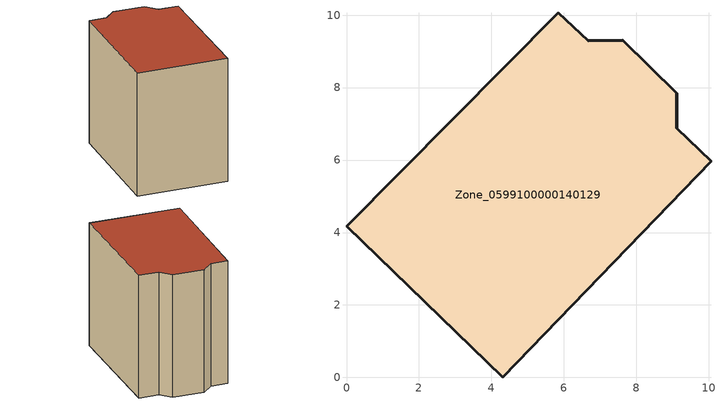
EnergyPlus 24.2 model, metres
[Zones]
Zone_0599100000140129
 floor ground (C_G): 9.12,7.84 9.12,6.88 10.06,5.97 4.31,0 0,4.17 5.85,10.07 6.67,9.29 7.63,9.3 z0
 wall outside (C_F): 0,4.17 4.31,0 10.06,5.97 9.12,6.88 9.12,7.84 7.63,9.3 6.67,9.29 5.85,10.07 0,4.17 z0:8.34
 roof outside (C_R): 7.63,9.3 6.67,9.29 5.85,10.07 0,4.17 4.31,0 10.06,5.97 9.12,6.88 9.12,7.84 z8.34
[BUILDING]
Pand.0599100000140129: North Axis=0; Terrain=City; Loads Convergence Tolerance Value=0.04; Temperature Convergence Tolerance Value=0.4; Solar Distribution=FullExterior; Maximum Number of Warmup Days=25; Minimum Number of Warmup Days=1
[Site:Location]
Rotterdam.The.Hague.AP_ZH_NLD Design_Conditions: Latitude=51.96; Longitude=4.45; Time Zone=1; Elevation=-4.5
[SITE:GROUNDTEMPERATURE:BUILDINGSURFACE]
18, 18, 18, 18, 18, 18, 18, 18, 18, 18, 18, 18
[MATERIAL] Thermal Absorptance=0.9; Solar Absorptance=0.7; Visible Absorptance=0.7
Name | Roughness | Thickness | Conductivity | Density | Specific Heat
G.TI.1946 | MediumSmooth | 0.15 | 1 | 540 | 1210
F.TI.1946 | Rough | 0.3 | 0.857143 | 1920 | 840
R.TI.1946 | MediumRough | 0.2 | 0.1 | 1500 | 1000
[CONSTRUCTION]
C_G: G.TI.1946
C_F: F.TI.1946
C_R: R.TI.1946
[ZONE]
Zone_0599100000140129: Type=1; Multiplier=1; Ceiling Height=Autocalculate; Volume=Autocalculate; Floor Area=autocalculate; Part of Total Floor Area=Yes
[ZONEINFILTRATION:DESIGNFLOWRATE]
Infil_Zone_0599100000140129: Zone or ZoneList or Space or SpaceList=Zone_0599100000140129; Schedule=AlwaysOn; Design Flow Rate Calculation Method=Flow/Area; Flow Rate per Floor Area=0.003; Constant Term Coefficient=1; Temperature Term Coefficient=0; Velocity Term Coefficient=0; Velocity Squared Term Coefficient=0
[HVACTEMPLATE:ZONE:IDEALLOADSAIRSYSTEM]
Zone_0599100000140129: Maximum Heating Supply Air Temperature=50; Minimum Cooling Supply Air Temperature=13; Maximum Heating Supply Air Humidity Ratio=0.0156; Minimum Cooling Supply Air Humidity Ratio=0.0077; Heating Limit=NoLimit; Cooling Limit=NoLimit; Dehumidification Control Type=ConstantSensibleHeatRatio; Cooling Sensible Heat Ratio=0.7; Dehumidification Setpoint=60; Humidification Control Type=None; Humidification Setpoint=30; Outdoor Air Method=None; Outdoor Air Flow Rate per Person=0.00944; Outdoor Air Flow Rate per Zone Floor Area=0; Outdoor Air Flow Rate per Zone=0; Demand Controlled Ventilation Type=None; Outdoor Air Economizer Type=NoEconomizer; Heat Recovery Type=None; Sensible Heat Recovery Effectiveness=0.7; Latent Heat Recovery Effectiveness=0.65
[ZONECONTROL:THERMOSTAT]
ThermostatControl_Zone_0599100000140129: Zone or ZoneList=Zone_0599100000140129; Control Type Schedule=DualSetpointControlType; Control 1=Thermostat_Zone_0599100000140129; Temperature Difference Between Cutout And Setpoint=0
[THERMOSTATSETPOINT:DUALSETPOINT]
Thermostat_Zone_0599100000140129: Heating Setpoint Temperature Schedule=HeatingSetpoint_Zone_0599100000140129; Cooling Setpoint Temperature Schedule=CoolingSetpoint_Zone_0599100000140129
[SCHEDULE:COMPACT]
HeatingSetpoint_Zone_0599100000140129: Through: 12/31, For: AllDays, Until: 24:00, 21
CoolingSetpoint_Zone_0599100000140129: Through: 12/31, For: AllDays, Until: 24:00, 24
DualSetpointControlType: Through: 12/31, For: AllDays, Until: 24:00, 4
AlwaysOn: Through: 12/31, For: AllDays, Until: 24:00, 1
